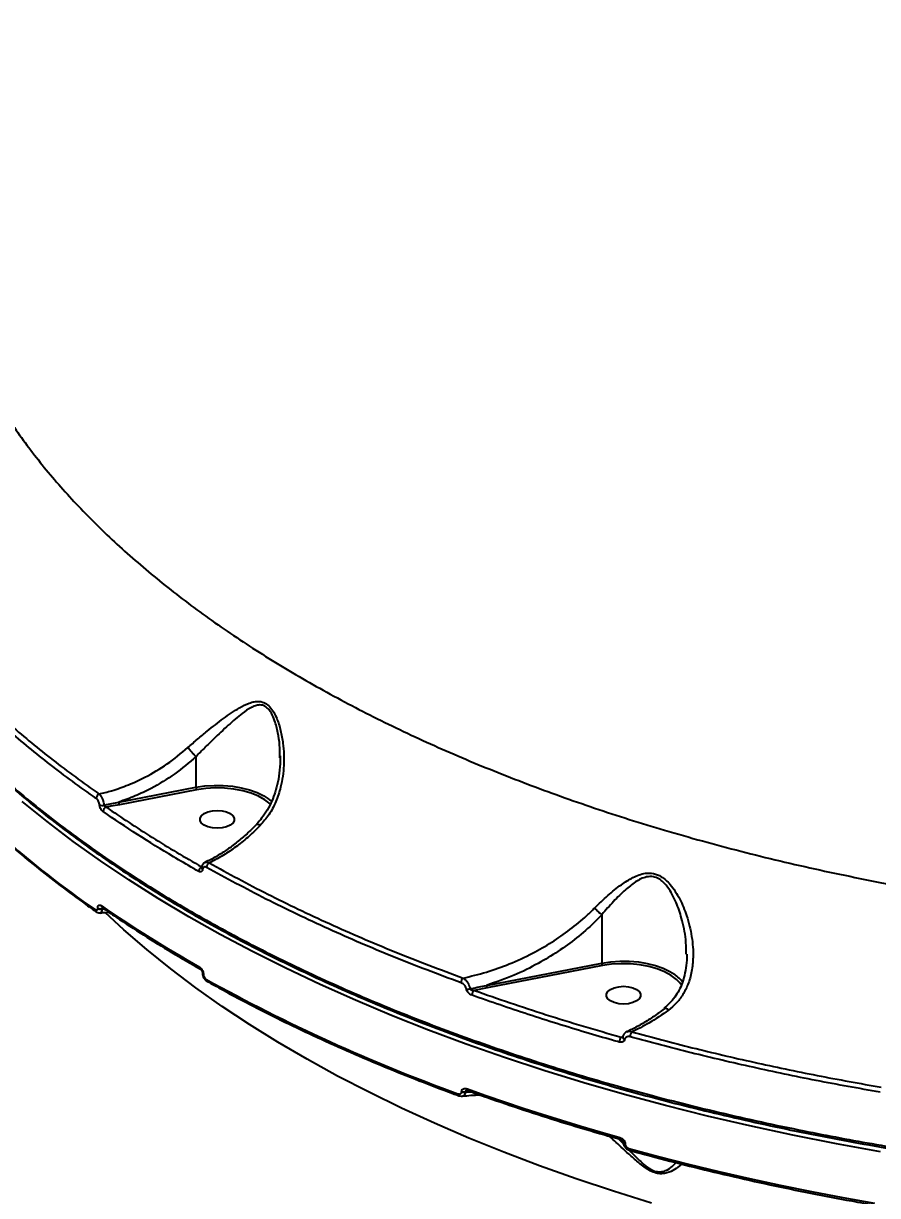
# Model space of a CAD drawing. Header units: millimetres. Extents: x -4153 to 4002, y -5023 to 3197.
# Drawn here: x -1524.8 to -1301.2, y -847.9 to -541.2 of the extents above; entities that cross this region are included whole.
import ezdxf

# ---------------------------------------------------------------- set-up
doc = ezdxf.new("R2010")
doc.units = ezdxf.units.MM
for name, color, linetype in [('DIKOM_ОБЪЕКТ', 7, 'Continuous'), ('DIKOM_РАЗМЕР_ЗОНА', 7, 'Continuous'), ('DIKOM_РАЗМЕР_ОБЪЕКТА', 7, 'Continuous')]:
    doc.layers.add(name, color=color, linetype=linetype)
doc.styles.add('style1', font='arialbd.ttf', dxfattribs={"width": 0.8})
doc.dimstyles.new('1-50', dxfattribs={"dimtxt": 300, "dimasz": 200, "dimexe": 100, "dimexo": 0, "dimgap": 100, "dimtad": 1, "dimtxsty": 'style1', "dimcen": 200, "dimclrd": 7, "dimclre": 7, "dimclrt": 7, "dimadec": 1, "dimazin": 2, "dimtfac": 1, "dimtmove": 0, "dimatfit": 2, "dimfxl": 0, "dimlwd": 25, "dimlwe": 18, "dimarcsym": 0})

# ---------------------------------------------------------------- blocks, each defined once
blk = doc.blocks.new('*D9')
at = {"layer": 'Defpoints', "color": 0, "transparency": 16777216}
for p in [(2370.19, 1747.32), (-2106.31, -2974.61), (1195.51, -2974.61)]:
    blk.add_point(p, dxfattribs=at)
at = {"layer": 'DIKOM_РАЗМЕР_ОБЪЕКТА', "color": 7, "lineweight": 18, "transparency": 16777216}
for p, q in [((2370.19, 1747.32), (-2206.31, 1747.32)), ((1195.51, -2974.61), (-2206.31, -2974.61))]:
    blk.add_line(p, q, dxfattribs=at)
at = {"layer": 'DIKOM_РАЗМЕР_ОБЪЕКТА', "color": 7, "lineweight": 25, "transparency": 16777216}
blk.add_line((-2106.31, 1547.32), (-2106.31, -2774.61), dxfattribs=at)
at = {"layer": 'DIKOM_РАЗМЕР_ОБЪЕКТА', "color": 7, "transparency": 16777216}
for points in [[(-2139.64, 1547.32), (-2072.98, 1547.32), (-2106.31, 1747.32)], [(-2139.64, -2774.61), (-2072.98, -2774.61), (-2106.31, -2974.61)]]:
    blk.add_solid(points, dxfattribs=at)
at = {"layer": 'DIKOM_РАЗМЕР_ОБЪЕКТА', "color": 7, "transparency": 16777216, "insert": (-2359.48, -612.26), "char_height": 300, "attachment_point": 5, "rotation": 90, "style": 'style1'}
blk.add_mtext('{\\fArial|b0|i0|c204|p34;4700}', dxfattribs=at)
blk = doc.blocks.new('*D11')
at = {"layer": 'Defpoints', "color": 0, "transparency": 16777216}
for p in [(2631.36, 3197.31), (-3702.81, -4429.79), (2071.05, -4429.79)]:
    blk.add_point(p, dxfattribs=at)
at = {"layer": 'DIKOM_РАЗМЕР_ЗОНА', "color": 7, "lineweight": 18, "transparency": 16777216}
for p, q in [((2631.36, 3197.31), (-3802.81, 3197.31)), ((2071.05, -4429.79), (-3802.81, -4429.79))]:
    blk.add_line(p, q, dxfattribs=at)
at = {"layer": 'DIKOM_РАЗМЕР_ЗОНА', "color": 7, "lineweight": 25, "transparency": 16777216}
blk.add_line((-3702.81, 2997.31), (-3702.81, -4229.79), dxfattribs=at)
at = {"layer": 'DIKOM_РАЗМЕР_ЗОНА', "color": 7, "transparency": 16777216}
for points in [[(-3736.14, 2997.31), (-3669.48, 2997.31), (-3702.81, 3197.31)], [(-3736.14, -4229.79), (-3669.48, -4229.79), (-3702.81, -4429.79)]]:
    blk.add_solid(points, dxfattribs=at)
at = {"layer": 'DIKOM_РАЗМЕР_ЗОНА', "color": 7, "transparency": 16777216, "insert": (-3955.98, -616.24), "char_height": 300, "attachment_point": 5, "rotation": 90, "style": 'style1'}
blk.add_mtext('{\\fArial|b0|i0|c204|p34;7600}', dxfattribs=at)
blk = doc.blocks.new('*D12')
at = {"layer": 'Defpoints', "color": 0, "transparency": 16777216}
for p in [(-1688.31, 690.56), (2486.69, 690.56), (-1688.31, -3442.2)]:
    blk.add_point(p, dxfattribs=at)
at = {"layer": 'DIKOM_РАЗМЕР_ОБЪЕКТА', "color": 7, "lineweight": 18, "transparency": 16777216}
for p, q in [((-1688.31, 690.56), (-1688.31, -3542.2)), ((2486.69, 690.56), (2486.69, -3542.2))]:
    blk.add_line(p, q, dxfattribs=at)
at = {"layer": 'DIKOM_РАЗМЕР_ОБЪЕКТА', "color": 7, "lineweight": 25, "transparency": 16777216}
blk.add_line((2286.69, -3442.2), (-1488.31, -3442.2), dxfattribs=at)
at = {"layer": 'DIKOM_РАЗМЕР_ОБЪЕКТА', "color": 7, "transparency": 16777216}
for points in [[(-1488.31, -3408.87), (-1488.31, -3475.54), (-1688.31, -3442.2)], [(2286.69, -3408.87), (2286.69, -3475.54), (2486.69, -3442.2)]]:
    blk.add_solid(points, dxfattribs=at)
at = {"layer": 'DIKOM_РАЗМЕР_ОБЪЕКТА', "color": 7, "transparency": 16777216, "insert": (399.19, -3189.03), "char_height": 300, "attachment_point": 5, "style": 'style1'}
blk.add_mtext('{\\fArial|b0|i0|c204|p34;4175}', dxfattribs=at)

msp = doc.modelspace()

# ---------------------------------------------------------------- linework, layer by layer
at = {"layer": 'DIKOM_ОБЪЕКТ', "color": 7, "linetype": 'Continuous'}
for p, q in [((-1457.707, -733.363), (-1457.712, -732.894)), ((-1479.643, -733.088), (-1479.643, -741.087)), ((-1499.844, -744.993), (-1479.643, -741.087)), ((-1479.471, -741.757), (-1499.668, -745.662)), ((-1505.377, -772.776), (-1505.377, -772.708)), ((-1503.864, -772.82), (-1504.246, -772.888)), ((-1504.246, -772.888), (-1504.246, -772.957)), ((-1504.246, -772.957), (-1503.694, -772.936)), ((-1373.383, -774.454), (-1373.383, -787.106)), ((-1403.601, -792.95), (-1373.383, -787.106)), ((-1373.21, -787.777), (-1403.425, -793.619)), ((-1477.966, -789.679), (-1477.966, -789.726)), ((-1477.704, -790.027), (-1477.704, -790.074)), ((-1403.425, -793.619), (-1406.785, -794.258)), ((-1368.349, -806.488), (-1367.871, -806.283)), ((-1410.082, -820.834), (-1410.082, -820.746)), ((-1408.076, -820.619), (-1409.182, -820.813)), ((-1409.182, -820.901), (-1407.617, -820.782)), ((-1409.182, -820.813), (-1409.182, -820.901)), ((-1369.018, -833.098), (-1367.726, -834.438)), ((-1367.805, -833.968), (-1367.805, -833.996)), ((-1367.28, -834.421), (-1367.28, -834.449))]:
    msp.add_line(p, q, dxfattribs=at)
at = {"layer": 'DIKOM_ОБЪЕКТ', "color": 7, "linetype": 'Continuous', "flags": 128}
for points in [[(-1479.643, -741.087), (-1477.309, -740.754), (-1474.906, -740.602), (-1472.486, -740.632), (-1470.1, -740.844), (-1467.8, -741.234), (-1465.635, -741.793), (-1463.653, -742.509), (-1461.895, -743.367), (-1460.806, -744.051)], [(-1460.087, -745.535), (-1460.196, -745.434), (-1461.587, -744.378), (-1463.278, -743.445), (-1465.228, -742.658), (-1467.39, -742.035), (-1469.714, -741.592), (-1472.142, -741.339), (-1474.618, -741.282), (-1477.08, -741.422), (-1479.471, -741.757)], [(-1300.445, -836.461), (-1311.951, -834.39), (-1323.337, -832.148), (-1334.591, -829.737), (-1345.704, -827.159), (-1356.668, -824.416), (-1367.473, -821.51), (-1378.109, -818.444), (-1388.568, -815.22), (-1398.841, -811.841), (-1408.919, -808.31), (-1418.794, -804.63), (-1428.458, -800.804), (-1437.902, -796.835), (-1447.118, -792.726), (-1456.099, -788.482), (-1464.837, -784.105), (-1473.325, -779.599), (-1481.555, -774.969), (-1489.521, -770.217), (-1497.216, -765.348), (-1504.633, -760.366), (-1511.767, -755.276), (-1518.61, -750.081), (-1525.159, -744.786)], [(-1460.806, -744.051), (-1460.401, -744.347), (-1459.778, -744.864)], [(-1474.093, -751.836), (-1475.361, -751.742), (-1476.526, -751.468), (-1477.494, -751.036), (-1478.186, -750.481), (-1478.547, -749.848), (-1478.547, -749.188), (-1478.186, -748.555), (-1477.494, -748), (-1476.526, -747.568), (-1475.361, -747.294), (-1474.093, -747.2), (-1472.825, -747.294), (-1471.66, -747.568), (-1470.692, -748), (-1469.999, -748.555), (-1469.639, -749.188), (-1469.639, -749.848), (-1469.999, -750.481), (-1470.692, -751.036), (-1471.66, -751.468), (-1472.825, -751.742), (-1474.093, -751.836)], [(-1360.344, -849.94), (-1370.315, -846.834), (-1380.096, -843.574), (-1389.68, -840.161), (-1399.058, -836.599), (-1408.22, -832.892), (-1417.159, -829.043), (-1425.865, -825.055), (-1434.331, -820.932), (-1442.549, -816.677), (-1450.511, -812.296), (-1458.211, -807.792), (-1465.64, -803.169), (-1472.791, -798.432), (-1479.659, -793.584), (-1486.237, -788.631), (-1492.518, -783.576), (-1498.497, -778.425), (-1503.447, -773.872)], [(-1373.383, -787.106), (-1371.047, -786.761), (-1368.638, -786.596), (-1366.208, -786.615), (-1363.81, -786.818), (-1361.496, -787.2), (-1359.316, -787.753), (-1357.317, -788.465), (-1355.543, -789.32), (-1354.395, -790.036)], [(-1353.065, -792.149), (-1353.819, -791.387), (-1355.227, -790.331), (-1356.935, -789.401), (-1358.902, -788.617), (-1361.082, -788), (-1363.42, -787.565), (-1365.862, -787.321), (-1368.347, -787.275), (-1370.816, -787.428), (-1373.21, -787.777)], [(-1367.675, -797.826), (-1368.943, -797.732), (-1370.108, -797.458), (-1371.076, -797.026), (-1371.768, -796.471), (-1372.129, -795.838), (-1372.129, -795.179), (-1371.768, -794.546), (-1371.076, -793.991), (-1370.108, -793.559), (-1368.943, -793.285), (-1367.675, -793.191), (-1366.407, -793.285), (-1365.242, -793.559), (-1364.274, -793.991), (-1363.582, -794.546), (-1363.221, -795.179), (-1363.221, -795.838), (-1363.582, -796.471), (-1364.274, -797.026), (-1365.242, -797.458), (-1366.407, -797.732), (-1367.675, -797.826)], [(-1352.524, -792.86), (-1352.747, -792.543), (-1353.065, -792.149)], [(-1408.56, -820.011), (-1403.732, -821.726), (-1398.857, -823.407), (-1393.938, -825.052), (-1388.974, -826.662), (-1383.967, -828.236), (-1378.918, -829.773), (-1373.827, -831.275), (-1368.697, -832.739)], [(-1366.308, -835.599), (-1358.535, -837.694), (-1350.679, -839.705), (-1342.743, -841.632), (-1334.73, -843.472), (-1326.645, -845.226), (-1318.49, -846.893), (-1310.27, -848.471), (-1301.987, -849.96)], [(-1366.101, -836.109), (-1366.116, -836.104), (-1366.182, -836.061), (-1366.235, -835.986), (-1366.275, -835.881), (-1366.3, -835.751), (-1366.308, -835.599)]]:
    msp.add_lwpolyline(points, dxfattribs=at)
at = {"layer": 'DIKOM_ОБЪЕКТ', "color": 7, "linetype": 'Continuous'}
for centre, radius, start, end in [((-1367.226, -570.952), 245.265, 220.98433, 235.54518), ((-1504.45, -744.08), 1.33, 115.12661, 177.1337), ((-1498.533, -745.006), 1.311, 179.39023, 210.01755), ((-1504.217, -743.914), 1.939, 249.91632, 284.25756), ((-1502.638, -747.543), 1.328, 113.33634, 177.36784), ((-1477.509, -763.183), 1.414, 118.37181, 178.03135), ((-1477.635, -762.155), 0.53, 177.45853, 238.45623), ((-1475.461, -762.127), 1.434, 120.74097, 177.84271), ((-1504.574, -771.309), 1.613, 240.13395, 281.71048), ((-1504.574, -771.378), 1.613, 240.13395, 281.71048), ((-1503.834, -772.112), 0.603, 176.45357, 232.28629), ((-1309.543, -489.205), 343.509, 235.43361, 240.49587), ((-1505.386, -773.229), 0.602, 176.36217, 232.19277), ((-1478.149, -788.221), 0.57, 174.71001, 235.77014), ((-1372.052, -787.121), 1.331, 179.38435, 209.53528), ((-1477.542, -789.633), 0.425, 185.71645, 247.70517), ((-1477.541, -789.679), 0.427, 186.30664, 247.64029), ((-1476.455, -791.368), 0.572, 174.88012, 235.66525), ((-1256.502, -393.665), 454.706, 240.98889, 250.13039), ((-1408.504, -792.31), 1.743, 133.15708, 179.1744), ((-1359.559, -797.634), 9.186, 36.12344, 55.79691), ((-1408.487, -791.771), 2.137, 260.79064, 285.56075), ((-1405.624, -795.543), 1.732, 132.09321, 179.53982), ((-1402.29, -792.964), 1.311, 179.392, 210.01078), ((-1366.829, -807.786), 1.999, 139.4933, 180.05016), ((-1367.224, -806.43), 0.691, 182.14412, 254.41128), ((-1363.898, -806.397), 2.062, 141.38157, 179.77972), ((-1410.526, -821.378), 0.528, 171.7008, 237.1435), ((-1409.502, -819.031), 1.81, 251.31394, 280.16741), ((-1409.502, -819.121), 1.809, 251.30121, 280.18013), ((-1408.047, -820.092), 0.52, 171.10924, 237.47868), ((-1368.195, -832.832), 0.511, 169.52796, 234.87525), ((-1367.227, -833.83), 0.594, 193.12566, 264.85358), ((-1367.226, -833.854), 0.597, 193.92581, 264.72385)]:
    msp.add_arc(centre, radius, start, end, dxfattribs=at)
for points, knots in [([(-1549.577, -579.476), (-1549.565, -582), (-1549.536, -588.277), (-1548.162, -598.29), (-1545.543, -609.479), (-1541.686, -620.583), (-1536.657, -631.554), (-1530.464, -642.338), (-1523.129, -652.89), (-1514.642, -663.188), (-1505.044, -673.222), (-1494.368, -682.974), (-1482.662, -692.4), (-1469.981, -701.455), (-1456.366, -710.1), (-1441.823, -718.316), (-1426.397, -726.097), (-1410.133, -733.429), (-1393.108, -740.281), (-1375.399, -746.619), (-1356.713, -752.526), (-1337.048, -757.947), (-1316.435, -762.843), (-1295.276, -767.107), (-1273.635, -770.697), (-1251.61, -773.668), (-1236.688, -775.069), (-1229.23, -775.77)], [0, 0, 0, 0, 0.026938, 0.0669716, 0.1071323, 0.1473574, 0.1875822, 0.2277421, 0.2677751, 0.3076759, 0.347703, 0.3877941, 0.4278855, 0.4679118, 0.5078123, 0.5476178, 0.5875488, 0.6275441, 0.6675392, 0.7074702, 0.7472753, 0.789314, 0.8313903, 0.8734287, 0.9156067, 0.9578224, 1, 1, 1, 1]), ([(-1577.184, -677.668), (-1576.984, -678.145), (-1575.967, -680.568), (-1573.831, -684.89), (-1570.77, -690.624), (-1567.39, -696.292), (-1563.722, -701.9), (-1559.756, -707.448), (-1555.494, -712.938), (-1550.934, -718.371), (-1546.075, -723.75), (-1540.916, -729.074), (-1535.453, -734.347), (-1529.696, -739.558), (-1523.67, -744.687), (-1517.395, -749.712), (-1510.884, -754.623), (-1504.138, -759.424), (-1497.153, -764.115), (-1489.929, -768.699), (-1482.463, -773.178), (-1474.753, -777.552), (-1466.798, -781.823), (-1458.594, -785.991), (-1450.138, -790.059), (-1441.439, -794.021), (-1432.527, -797.865), (-1423.437, -801.574), (-1414.193, -805.137), (-1404.799, -808.555), (-1395.251, -811.829), (-1385.546, -814.961), (-1375.682, -817.952), (-1365.655, -820.803), (-1355.464, -823.515), (-1345.104, -826.088), (-1334.573, -828.523), (-1323.872, -830.819), (-1313.032, -832.97), (-1302.096, -834.966), (-1291.103, -836.8), (-1280.063, -838.47), (-1268.971, -839.979), (-1257.823, -841.326), (-1246.616, -842.514), (-1235.346, -843.541), (-1224.011, -844.409), (-1212.608, -845.118), (-1201.131, -845.668), (-1189.58, -846.054), (-1178.753, -846.281), (-1171.776, -846.303), (-1168.676, -846.313)], [0, 0, 0, 0, 0.0050089, 0.0254361, 0.045783, 0.0660727, 0.0863284, 0.1065727, 0.1268271, 0.1471078, 0.1674373, 0.1878384, 0.2083332, 0.2289378, 0.2495476, 0.2700462, 0.2904527, 0.3107901, 0.3310812, 0.3513489, 0.3716164, 0.3919015, 0.4122246, 0.4326089, 0.4530771, 0.473652, 0.4942678, 0.5147984, 0.5352285, 0.5555809, 0.5758794, 0.5961468, 0.6164061, 0.6366783, 0.6569812, 0.6773377, 0.6977713, 0.7183047, 0.7389178, 0.7594862, 0.7799395, 0.8003083, 0.8206163, 0.8408862, 0.8611415, 0.8814047, 0.901692, 0.9220266, 0.9424306, 0.9629283, 0.9835286, 1, 1, 1, 1]), ([(-1577.125, -677.366), (-1576.589, -678.674), (-1574.45, -683.895), (-1569.426, -692.869), (-1561.997, -704.354), (-1553.146, -715.701), (-1542.987, -726.878), (-1531.71, -737.637), (-1519.392, -747.952), (-1506.114, -757.804), (-1491.662, -767.356), (-1476.035, -776.559), (-1459.26, -785.373), (-1441.706, -793.604), (-1423.453, -801.236), (-1404.592, -808.27), (-1384.815, -814.819), (-1364.154, -820.84), (-1342.661, -826.297), (-1321.732, -830.868), (-1301.525, -834.648), (-1282.155, -837.734), (-1262.45, -840.346), (-1242.458, -842.468), (-1222.398, -844.08), (-1202.367, -845.176), (-1184.499, -845.739), (-1173.256, -845.809), (-1168.678, -845.837)], [0, 0, 0, 0, 0.0137841, 0.0550017, 0.0961877, 0.1385698, 0.1809865, 0.2233689, 0.2645547, 0.3057723, 0.3469582, 0.3893404, 0.431757, 0.4741392, 0.5153252, 0.5565428, 0.5977286, 0.640111, 0.6825276, 0.7249095, 0.760756, 0.7966441, 0.8325322, 0.8687603, 0.9049887, 0.9402992, 0.9756893, 1, 1, 1, 1]), ([(-1551.548, -701.383), (-1548.714, -704.593), (-1543.045, -711.014), (-1533.366, -720.39), (-1522.821, -729.55), (-1513.247, -737.028), (-1507.102, -741.393), (-1505.014, -742.876)], [0, 0, 0, 0, 0.22031123, 0.44062187, 0.6630837, 0.88554616, 1, 1, 1, 1]), ([(-1505.778, -744.014), (-1507.87, -742.527), (-1513.989, -738.18), (-1523.514, -730.745), (-1534.059, -721.597), (-1543.804, -712.174), (-1549.543, -705.676), (-1552.412, -702.427)], [0, 0, 0, 0, 0.1144553, 0.3347669, 0.555076, 0.7775381, 1, 1, 1, 1]), ([(-1481.773, -730.721), (-1480.927, -729.983), (-1479.235, -728.505), (-1476.075, -725.909), (-1472.396, -723.012), (-1468.768, -720.546), (-1466.122, -719.184), (-1464.377, -718.666), (-1462.964, -718.562), (-1461.542, -718.967), (-1460.264, -720.016), (-1459.268, -721.426), (-1458.273, -723.479), (-1457.415, -726.215), (-1456.69, -730.351), (-1456.494, -735.368), (-1457.215, -740.534), (-1458.646, -744.873), (-1460.398, -748.302), (-1462.048, -750.211), (-1462.826, -751.112)], [0, 0, 0, 0, 0.0519291, 0.1038893, 0.1951562, 0.2864049, 0.3437035, 0.3731358, 0.4024717, 0.436683, 0.4671119, 0.4969764, 0.5269689, 0.5808913, 0.6349538, 0.726588, 0.8181322, 0.8810552, 0.943891, 1, 1, 1, 1]), ([(-1457.712, -732.894), (-1457.696, -731.953), (-1457.662, -729.912), (-1458.153, -726.793), (-1458.856, -723.96), (-1459.73, -721.943), (-1460.603, -720.644), (-1461.633, -719.751), (-1462.885, -719.479), (-1464.113, -719.727), (-1465.652, -720.42), (-1467.988, -722.042), (-1471.191, -724.838), (-1474.486, -727.951), (-1477.331, -730.742), (-1478.881, -732.272), (-1479.648, -733.065), (-1479.65, -733.067)], [0, 0, 0, 0, 0.06789197, 0.14723947, 0.22778218, 0.28061954, 0.31174714, 0.35263559, 0.39888106, 0.43980198, 0.48214966, 0.56660539, 0.70285129, 0.84257296, 0.92071997, 0.99976164, 1, 1, 1, 1]), ([(-1552.22, -732.251), (-1551.398, -733.206), (-1549.015, -735.974), (-1544.851, -740.504), (-1539.638, -745.812), (-1534.141, -751.044), (-1528.369, -756.196), (-1522.325, -761.263), (-1516.012, -766.241), (-1510.459, -770.38), (-1506.974, -772.843), (-1505.755, -773.704)], [0, 0, 0, 0, 0.06529016, 0.1892531, 0.31322888, 0.43721641, 0.56121594, 0.68522351, 0.80923552, 0.93325236, 1, 1, 1, 1]), ([(-1505.014, -742.876), (-1503.924, -742.603), (-1501.343, -741.957), (-1497.304, -740.515), (-1492.392, -738.262), (-1487.046, -735.124), (-1483.545, -732.201), (-1481.773, -730.721)], [0, 0, 0, 0, 0.1301691, 0.3081406, 0.488273, 0.7408541, 1, 1, 1, 1]), ([(-1481.773, -730.721), (-1481.759, -730.739), (-1481.622, -730.915), (-1481.301, -731.307), (-1480.758, -731.924), (-1480.173, -732.553), (-1479.824, -732.896), (-1479.65, -733.067)], [0, 0, 0, 0, 0.0262397, 0.26309272, 0.50870588, 0.75434087, 1, 1, 1, 1]), ([(-1479.65, -733.067), (-1479.648, -733.07), (-1479.644, -733.076), (-1479.644, -733.083), (-1479.643, -733.088)], [0, 0, 0, 0, 0.412507, 1, 1, 1, 1]), ([(-1457.61, -732.9), (-1457.604, -733.038), (-1457.546, -734.274), (-1457.705, -736.567), (-1458.143, -739.591), (-1458.838, -742.306), (-1459.749, -744.765), (-1460.937, -747.064), (-1462.284, -749.103), (-1463.348, -750.251), (-1463.817, -750.757)], [0, 0, 0, 0, 0.021197, 0.1899443, 0.3524883, 0.4918705, 0.6219617, 0.7592087, 0.8938389, 1, 1, 1, 1]), ([(-1479.643, -733.088), (-1481.451, -734.634), (-1485.114, -737.766), (-1490.587, -741.061), (-1495.542, -743.457), (-1498.405, -744.479), (-1499.844, -744.993)], [0, 0, 0, 0, 0.3001458, 0.608221, 0.8030957, 1, 1, 1, 1]), ([(-1479.643, -741.087), (-1479.641, -741.137), (-1479.637, -741.239), (-1479.608, -741.409), (-1479.564, -741.568), (-1479.52, -741.676), (-1479.488, -741.733), (-1479.475, -741.751), (-1479.471, -741.757)], [0, 0, 0, 0, 0.2146071, 0.4292256, 0.6438054, 0.8584876, 0.955143, 1, 1, 1, 1]), ([(-1504.882, -745.734), (-1504.905, -745.581), (-1504.95, -745.275), (-1505.133, -744.806), (-1505.38, -744.392), (-1505.609, -744.139), (-1505.744, -744.039), (-1505.778, -744.014)], [0, 0, 0, 0, 0.2263912, 0.4527672, 0.6824453, 0.9208146, 1, 1, 1, 1]), ([(-1505.014, -742.876), (-1504.968, -742.92), (-1504.783, -743.098), (-1504.465, -743.536), (-1504.116, -744.241), (-1503.85, -745.029), (-1503.776, -745.538), (-1503.739, -745.793)], [0, 0, 0, 0, 0.0780779, 0.3139739, 0.5432015, 0.7710762, 1, 1, 1, 1]), ([(-1503.739, -745.793), (-1503.66, -745.777), (-1502.361, -745.519), (-1501.063, -745.247), (-1499.844, -744.993)], [0, 0, 0, 0, 0.0607568, 1, 1, 1, 1]), ([(-1503.965, -747.482), (-1504, -747.457), (-1504.139, -747.354), (-1504.375, -747.095), (-1504.627, -746.674), (-1504.814, -746.199), (-1504.859, -745.889), (-1504.882, -745.734)], [0, 0, 0, 0, 0.0796271, 0.3194721, 0.5498033, 0.7748759, 1, 1, 1, 1]), ([(-1478.922, -763.135), (-1479.369, -762.88), (-1481.603, -761.606), (-1487.036, -758.422), (-1495.041, -753.499), (-1500.989, -749.489), (-1503.965, -747.482)], [0, 0, 0, 0, 0.0507663, 0.253854, 0.626699, 1, 1, 1, 1]), ([(-1503.739, -745.793), (-1503.728, -745.837), (-1503.715, -745.888), (-1503.661, -745.989), (-1503.577, -746.097), (-1503.418, -746.221), (-1503.273, -746.291), (-1503.186, -746.317), (-1503.164, -746.324)], [0, 0, 0, 0, 0.17254734, 0.1993621, 0.41334789, 0.6505422, 0.91179446, 1, 1, 1, 1]), ([(-1499.668, -745.662), (-1500.412, -745.804), (-1501.576, -746.026), (-1502.743, -746.245), (-1503.164, -746.324)], [0, 0, 0, 0, 0.6389216, 1, 1, 1, 1]), ([(-1503.164, -746.324), (-1499.183, -748.999), (-1491.21, -754.355), (-1482.527, -759.41), (-1478.181, -761.94)], [0, 0, 0, 0, 0.4994523, 1, 1, 1, 1]), ([(-1463.757, -750.807), (-1464.483, -751.535), (-1466.024, -753.079), (-1468.498, -755.195), (-1471.125, -757.192), (-1473.8, -758.926), (-1475.846, -760.108), (-1476.99, -760.62), (-1477.236, -760.73)], [0, 0, 0, 0, 0.1729404, 0.366667, 0.5606555, 0.7542907, 0.9471592, 1, 1, 1, 1]), ([(-1462.826, -751.112), (-1463.058, -751.347), (-1464.244, -752.548), (-1466.477, -754.589), (-1469.602, -757.033), (-1472.855, -759.193), (-1475.077, -760.325), (-1476.194, -760.895)], [0, 0, 0, 0, 0.0563838, 0.2882896, 0.5227685, 0.7600041, 1, 1, 1, 1]), ([(-1462.826, -751.112), (-1462.856, -751.093), (-1462.988, -751.01), (-1463.271, -750.857), (-1463.588, -750.746), (-1463.681, -750.817), (-1463.721, -750.847)], [0, 0, 0, 0, 0.0663702, 0.2940482, 0.694107, 1, 1, 1, 1]), ([(-1477.221, -760.756), (-1477.221, -760.756), (-1477.096, -760.651), (-1476.743, -760.654), (-1476.377, -760.814), (-1476.194, -760.895)], [0, 0, 0, 0, 0.000955, 0.5002976, 1, 1, 1, 1]), ([(-1477.912, -762.606), (-1477.916, -762.633), (-1477.941, -762.791), (-1478.042, -763.037), (-1478.275, -763.235), (-1478.58, -763.286), (-1478.808, -763.185), (-1478.922, -763.135)], [0, 0, 0, 0, 0.0479193, 0.2856297, 0.5236666, 0.7617963, 1, 1, 1, 1]), ([(-1478.164, -762.124), (-1478.165, -762.135), (-1478.168, -762.156), (-1478.167, -762.151), (-1478.166, -762.147)], [0, 0, 0, 0, 0.4647632, 1, 1, 1, 1]), ([(-1477.229, -760.789), (-1477.355, -760.85), (-1477.662, -760.999), (-1477.975, -761.464), (-1478.154, -761.865), (-1478.153, -762.108), (-1478.153, -762.133)], [0, 0, 0, 0, 0.2414443, 0.5921118, 0.9576967, 1, 1, 1, 1]), ([(-1476.894, -762.073), (-1477.009, -762.023), (-1477.238, -761.923), (-1477.546, -761.975), (-1477.78, -762.173), (-1477.882, -762.42), (-1477.908, -762.58), (-1477.912, -762.606)], [0, 0, 0, 0, 0.2378115, 0.4755329, 0.7135156, 0.9515566, 1, 1, 1, 1]), ([(-1410.247, -792.284), (-1416.2, -790.045), (-1428.105, -785.566), (-1445.111, -778.21), (-1461.511, -770.435), (-1471.766, -764.86), (-1476.894, -762.073)], [0, 0, 0, 0, 0.24859581, 0.49719057, 0.74859596, 1, 1, 1, 1]), ([(-1476.194, -760.895), (-1471.136, -763.645), (-1461.019, -769.146), (-1444.732, -776.883), (-1427.713, -784.257), (-1415.702, -788.777), (-1409.696, -791.038)], [0, 0, 0, 0, 0.2485957, 0.4971915, 0.7485958, 1, 1, 1, 1]), ([(-1375.274, -772.705), (-1374.139, -771.598), (-1371.87, -769.383), (-1368.533, -766.703), (-1365.783, -764.937), (-1363.649, -763.993), (-1361.843, -763.523), (-1359.829, -763.541), (-1357.53, -764.49), (-1355.08, -766.796), (-1352.854, -770.334), (-1350.987, -774.986), (-1349.702, -780.136), (-1349.346, -785.082), (-1349.779, -789.306), (-1350.689, -792.584), (-1352.106, -795.4), (-1353.8, -797.671), (-1355.234, -798.863), (-1355.901, -799.417)], [0, 0, 0, 0, 0.0760745, 0.152136, 0.2132056, 0.2445041, 0.275717, 0.313016, 0.3506348, 0.4012609, 0.4758021, 0.550765, 0.641766, 0.7326382, 0.79383, 0.854937, 0.9055401, 0.9561014, 1, 1, 1, 1]), ([(-1351.268, -784.818), (-1351.283, -783.53), (-1351.321, -780.382), (-1352.307, -775.783), (-1353.618, -771.86), (-1354.898, -769.147), (-1355.945, -767.456), (-1357.027, -766.15), (-1358.151, -765.167), (-1359.158, -764.685), (-1360.368, -764.413), (-1361.62, -764.477), (-1363.177, -765.056), (-1365.045, -766.136), (-1367.45, -768.076), (-1370.359, -770.969), (-1372.388, -773.256), (-1373.385, -774.444), (-1373.386, -774.445)], [0, 0, 0, 0, 0.0932593, 0.2278947, 0.3329808, 0.3870384, 0.440986, 0.4745938, 0.5091258, 0.54994, 0.5578947, 0.6066384, 0.6488172, 0.6922488, 0.7790413, 0.8885271, 0.9998844, 1, 1, 1, 1]), ([(-1505.987, -773.19), (-1505.915, -773.231), (-1505.772, -773.311), (-1505.584, -773.287), (-1505.447, -773.155), (-1505.384, -772.966), (-1505.379, -772.825), (-1505.377, -772.776)], [0, 0, 0, 0, 0.2288013, 0.457833, 0.6785176, 0.8883621, 1, 1, 1, 1]), ([(-1505.377, -772.708), (-1505.374, -772.635), (-1505.366, -772.421), (-1505.268, -772.131), (-1505.057, -771.929), (-1504.767, -771.892), (-1504.547, -772.013), (-1504.437, -772.074)], [0, 0, 0, 0, 0.1083431, 0.3204392, 0.5430889, 0.771547, 1, 1, 1, 1]), ([(-1504.168, -772.699), (-1504.168, -772.699), (-1504.205, -772.717), (-1504.217, -772.762), (-1504.243, -772.827), (-1504.245, -772.864), (-1504.246, -772.888)], [0, 0, 0, 0, 0.0010994, 0.5120076, 0.6721924, 1, 1, 1, 1]), ([(-1504.202, -772.589), (-1504.209, -772.584), (-1504.217, -772.579), (-1504.203, -772.589), (-1504.203, -772.589)], [0, 0, 0, 0, 0.975771, 1, 1, 1, 1]), ([(-1504.204, -772.589), (-1502.987, -773.423), (-1499.458, -775.839), (-1493.422, -779.762), (-1486.077, -784.306), (-1480.992, -787.237), (-1478.47, -788.692)], [0, 0, 0, 0, 0.1499034, 0.4347234, 0.7195442, 1, 1, 1, 1]), ([(-1409.696, -791.038), (-1407.663, -790.553), (-1403.596, -789.583), (-1397.495, -787.38), (-1391.761, -784.747), (-1386.447, -781.708), (-1381.679, -778.417), (-1377.971, -775.361), (-1375.943, -773.364), (-1375.274, -772.705)], [0, 0, 0, 0, 0.1619227, 0.3238396, 0.493636, 0.6385923, 0.7839147, 0.9287418, 1, 1, 1, 1]), ([(-1375.274, -772.705), (-1375.244, -772.738), (-1375.035, -772.962), (-1374.6, -773.398), (-1373.96, -773.985), (-1373.577, -774.292), (-1373.386, -774.445)], [0, 0, 0, 0, 0.0544829, 0.3766863, 0.6883344, 1, 1, 1, 1]), ([(-1505.747, -773.692), (-1505.7, -773.729), (-1505.516, -773.875), (-1505.174, -773.997), (-1504.883, -773.971), (-1504.77, -773.961)], [0, 0, 0, 0, 0.1751197, 0.678676, 1, 1, 1, 1]), ([(-1504.246, -772.957), (-1504.253, -773.055), (-1504.274, -773.338), (-1504.39, -773.706), (-1504.571, -773.954), (-1504.723, -773.951), (-1504.775, -773.951)], [0, 0, 0, 0, 0.1700676, 0.489671, 0.8232973, 1, 1, 1, 1]), ([(-1504.769, -774.01), (-1504.133, -773.921), (-1503.35, -773.813), (-1502.581, -773.795), (-1502.437, -773.792)], [0, 0, 0, 0, 0.8128699, 1, 1, 1, 1]), ([(-1373.383, -774.454), (-1374.065, -775.159), (-1376.136, -777.297), (-1379.932, -780.585), (-1384.824, -784.144), (-1390.287, -787.429), (-1396.538, -790.521), (-1401.157, -792.109), (-1403.601, -792.95)], [0, 0, 0, 0, 0.0822934, 0.2495025, 0.4173013, 0.5846554, 0.7802055, 1, 1, 1, 1]), ([(-1373.386, -774.445), (-1373.385, -774.446), (-1373.383, -774.448), (-1373.383, -774.451), (-1373.383, -774.453), (-1373.383, -774.454)], [0, 0, 0, 0, 0.3347822, 0.7879953, 1, 1, 1, 1]), ([(-1351.138, -784.816), (-1351.136, -784.856), (-1351.084, -785.843), (-1351.258, -787.708), (-1351.662, -790.185), (-1352.29, -792.377), (-1353.135, -794.285), (-1354.272, -796.075), (-1355.601, -797.668), (-1356.669, -798.558), (-1357.171, -798.977)], [0, 0, 0, 0, 0.0072117, 0.1766751, 0.339109, 0.4692137, 0.6035642, 0.7390018, 0.8771362, 1, 1, 1, 1]), ([(-1478.717, -788.168), (-1478.603, -788.247), (-1478.375, -788.404), (-1478.072, -788.797), (-1477.843, -789.253), (-1477.721, -789.683), (-1477.709, -789.929), (-1477.704, -790.027)], [0, 0, 0, 0, 0.215081, 0.4300095, 0.6446982, 0.8592317, 1, 1, 1, 1]), ([(-1478.466, -788.693), (-1478.466, -788.694), (-1478.464, -788.695), (-1478.405, -788.734), (-1478.316, -788.822), (-1478.201, -788.97), (-1478.091, -789.167), (-1478.011, -789.376), (-1477.97, -789.563), (-1477.968, -789.64), (-1477.967, -789.677)], [0, 0, 0, 0, 0.01869402, 0.14199486, 0.26544544, 0.41004872, 0.56798976, 0.7306605, 0.87412989, 1, 1, 1, 1]), ([(-1477.965, -789.725), (-1477.965, -789.726), (-1477.998, -789.94), (-1477.875, -790.431), (-1477.57, -791.12), (-1477.166, -791.619), (-1476.854, -791.775), (-1476.767, -791.818)], [0, 0, 0, 0, 0.000651, 0.2706373, 0.5683372, 0.8808434, 1, 1, 1, 1]), ([(-1477.704, -790.074), (-1477.7, -790.14), (-1477.692, -790.305), (-1477.61, -790.593), (-1477.457, -790.898), (-1477.253, -791.16), (-1477.101, -791.265), (-1477.025, -791.317)], [0, 0, 0, 0, 0.14226759, 0.35709066, 0.5715553, 0.7857273, 1, 1, 1, 1]), ([(-1409.696, -791.038), (-1409.567, -791.122), (-1409.245, -791.331), (-1408.776, -791.823), (-1408.353, -792.465), (-1408.044, -793.151), (-1407.958, -793.601), (-1407.914, -793.83)], [0, 0, 0, 0, 0.1576828, 0.3931711, 0.5991562, 0.7967283, 1, 1, 1, 1]), ([(-1476.777, -791.841), (-1475.402, -792.605), (-1471.414, -794.822), (-1464.638, -798.407), (-1456.379, -802.553), (-1447.9, -806.579), (-1439.211, -810.483), (-1430.319, -814.263), (-1421.387, -817.85), (-1414.842, -820.341), (-1411.345, -821.625), (-1410.812, -821.821)], [0, 0, 0, 0, 0.0688499, 0.1996783, 0.3305048, 0.4613286, 0.5921498, 0.7229666, 0.8537812, 0.9777056, 1, 1, 1, 1]), ([(-1408.829, -793.88), (-1408.861, -793.744), (-1408.924, -793.471), (-1409.168, -793.071), (-1409.506, -792.706), (-1409.883, -792.437), (-1410.142, -792.328), (-1410.247, -792.284)], [0, 0, 0, 0, 0.1920652, 0.3836043, 0.5901908, 0.8341227, 1, 1, 1, 1]), ([(-1407.356, -795.529), (-1407.465, -795.484), (-1407.736, -795.372), (-1408.129, -795.091), (-1408.479, -794.712), (-1408.732, -794.3), (-1408.797, -794.021), (-1408.829, -793.88)], [0, 0, 0, 0, 0.1654966, 0.4120009, 0.6200504, 0.8097424, 1, 1, 1, 1]), ([(-1407.914, -793.83), (-1407.766, -793.8), (-1406.328, -793.515), (-1404.89, -793.217), (-1403.601, -792.95)], [0, 0, 0, 0, 0.1029303, 1, 1, 1, 1]), ([(-1407.914, -793.83), (-1407.901, -793.857), (-1407.879, -793.905), (-1407.79, -793.991), (-1407.631, -794.086), (-1407.364, -794.179), (-1407.072, -794.237), (-1406.869, -794.252), (-1406.785, -794.258)], [0, 0, 0, 0, 0.078999, 0.1355799, 0.3029514, 0.5191068, 0.8022386, 1, 1, 1, 1]), ([(-1406.785, -794.258), (-1400.548, -796.427), (-1388.057, -800.771), (-1374.924, -804.581), (-1368.349, -806.488)], [0, 0, 0, 0, 0.49926902, 1, 1, 1, 1]), ([(-1368.828, -807.788), (-1369.412, -807.623), (-1372.336, -806.799), (-1380.356, -804.463), (-1392.733, -800.63), (-1402.479, -797.23), (-1407.356, -795.529)], [0, 0, 0, 0, 0.0441417, 0.2207204, 0.6100135, 1, 1, 1, 1]), ([(-1357.061, -799.094), (-1357.956, -799.765), (-1359.792, -801.142), (-1362.631, -802.918), (-1364.997, -804.245), (-1366.395, -804.863), (-1366.824, -805.052)], [0, 0, 0, 0, 0.280496, 0.5750879, 0.8696774, 1, 1, 1, 1]), ([(-1355.901, -799.417), (-1357.611, -800.615), (-1360.764, -802.823), (-1364.02, -804.392), (-1365.509, -805.11)], [0, 0, 0, 0, 0.5425428, 1, 1, 1, 1]), ([(-1355.901, -799.417), (-1355.931, -799.395), (-1356.12, -799.259), (-1356.473, -799.068), (-1356.856, -798.976), (-1356.992, -799.084), (-1357.047, -799.128)], [0, 0, 0, 0, 0.05918591, 0.3798481, 0.74846894, 1, 1, 1, 1]), ([(-1368.349, -806.488), (-1368.255, -806.485), (-1368.093, -806.479), (-1367.946, -806.422), (-1367.883, -806.398)], [0, 0, 0, 0, 0.5781641, 1, 1, 1, 1]), ([(-1366.818, -805.093), (-1366.85, -805.102), (-1367.118, -805.177), (-1367.518, -805.574), (-1367.861, -806.064), (-1367.885, -806.398), (-1367.889, -806.461)], [0, 0, 0, 0, 0.0538053, 0.459418, 0.8986394, 1, 1, 1, 1]), ([(-1365.96, -806.389), (-1366.135, -806.357), (-1366.484, -806.294), (-1366.943, -806.426), (-1367.279, -806.698), (-1367.369, -806.97), (-1367.41, -807.096)], [0, 0, 0, 0, 0.263318, 0.526697, 0.7813504, 1, 1, 1, 1]), ([(-1366.809, -805.093), (-1366.627, -805.028), (-1366.238, -804.889), (-1365.762, -805.033), (-1365.509, -805.11)], [0, 0, 0, 0, 0.467798, 1, 1, 1, 1]), ([(-1300.527, -820.91), (-1306.123, -819.91), (-1317.315, -817.909), (-1333.806, -814.434), (-1350.079, -810.643), (-1360.666, -807.807), (-1365.96, -806.389)], [0, 0, 0, 0, 0.2490979, 0.4981963, 0.7490995, 1, 1, 1, 1]), ([(-1365.509, -805.11), (-1360.266, -806.515), (-1349.779, -809.324), (-1333.585, -813.102), (-1317.095, -816.582), (-1305.848, -818.592), (-1300.224, -819.598)], [0, 0, 0, 0, 0.249098, 0.4981957, 0.7490981, 1, 1, 1, 1]), ([(-1367.41, -807.096), (-1367.451, -807.221), (-1367.539, -807.488), (-1367.868, -807.755), (-1368.316, -807.883), (-1368.657, -807.82), (-1368.828, -807.788)], [0, 0, 0, 0, 0.2214143, 0.4743896, 0.7373188, 1, 1, 1, 1]), ([(-1411.048, -821.302), (-1410.909, -821.339), (-1410.663, -821.404), (-1410.366, -821.337), (-1410.173, -821.187), (-1410.09, -821.003), (-1410.084, -820.873), (-1410.082, -820.834)], [0, 0, 0, 0, 0.3025697, 0.5346806, 0.7255391, 0.9170739, 1, 1, 1, 1]), ([(-1410.809, -821.807), (-1410.736, -821.836), (-1410.443, -821.952), (-1410.11, -822.011), (-1409.88, -821.943), (-1409.874, -821.941)], [0, 0, 0, 0, 0.2461232, 0.9813062, 1, 1, 1, 1]), ([(-1410.082, -820.746), (-1410.079, -820.687), (-1410.068, -820.483), (-1409.933, -820.194), (-1409.62, -819.957), (-1409.152, -819.856), (-1408.769, -819.956), (-1408.56, -820.011)], [0, 0, 0, 0, 0.0795992, 0.2757104, 0.4707778, 0.7104673, 1, 1, 1, 1]), ([(-1409.182, -820.901), (-1409.188, -820.98), (-1409.206, -821.238), (-1409.33, -821.591), (-1409.568, -821.876), (-1409.783, -821.909), (-1409.884, -821.925)], [0, 0, 0, 0, 0.1342008, 0.4418434, 0.7367622, 1, 1, 1, 1]), ([(-1409.879, -821.958), (-1409.132, -821.862), (-1407.605, -821.665), (-1406.098, -821.618), (-1405.329, -821.594)], [0, 0, 0, 0, 0.4897858, 1, 1, 1, 1]), ([(-1408.618, -820.486), (-1408.688, -820.497), (-1408.842, -820.52), (-1409.015, -820.593), (-1409.125, -820.678), (-1409.174, -820.745), (-1409.18, -820.792), (-1409.182, -820.813)], [0, 0, 0, 0, 0.29104578, 0.63397738, 0.77567175, 0.90559326, 1, 1, 1, 1]), ([(-1408.611, -820.48), (-1408.604, -820.478), (-1408.583, -820.475), (-1408.454, -820.481), (-1408.35, -820.525), (-1408.324, -820.536)], [0, 0, 0, 0, 0.3190192, 0.8321283, 1, 1, 1, 1]), ([(-1408.326, -820.53), (-1406.665, -821.123), (-1401.847, -822.845), (-1393.737, -825.591), (-1383.943, -828.72), (-1375.507, -831.258), (-1370.316, -832.731), (-1368.488, -833.25)], [0, 0, 0, 0, 0.1293311, 0.3750669, 0.620805, 0.8665369, 1, 1, 1, 1]), ([(-1352.496, -839.693), (-1352.589, -839.793), (-1353.029, -840.264), (-1354.287, -841.138), (-1355.917, -841.982), (-1357.642, -842.295), (-1359.173, -842.129), (-1360.91, -841.427), (-1362.932, -840.059), (-1365.118, -838.182), (-1367.854, -835.681), (-1370.001, -833.659), (-1371.371, -832.535), (-1371.574, -832.368)], [0, 0, 0, 0, 0.0339627, 0.1596078, 0.2876535, 0.3591814, 0.4200552, 0.481294, 0.5632413, 0.6727779, 0.785218, 0.968078, 1, 1, 1, 1]), ([(-1368.697, -832.739), (-1368.562, -832.787), (-1368.273, -832.89), (-1367.871, -833.186), (-1367.543, -833.567), (-1367.323, -833.997), (-1367.295, -834.28), (-1367.28, -834.421)], [0, 0, 0, 0, 0.1890375, 0.404498, 0.6068469, 0.803366, 1, 1, 1, 1]), ([(-1368.486, -833.255), (-1368.459, -833.262), (-1368.379, -833.282), (-1368.214, -833.372), (-1368.045, -833.512), (-1367.921, -833.661), (-1367.846, -833.798), (-1367.81, -833.901), (-1367.805, -833.96), (-1367.805, -833.965), (-1367.805, -833.966)], [0, 0, 0, 0, 0.0968714, 0.2952533, 0.4683479, 0.6152923, 0.7426219, 0.8573482, 0.9810701, 1, 1, 1, 1]), ([(-1367.79, -833.998), (-1367.794, -834.041), (-1367.82, -834.288), (-1367.67, -834.764), (-1367.315, -835.36), (-1366.768, -835.865), (-1366.314, -836.015), (-1366.098, -836.086)], [0, 0, 0, 0, 0.046752, 0.2640493, 0.5018948, 0.7633097, 1, 1, 1, 1]), ([(-1367.28, -834.449), (-1367.271, -834.545), (-1367.251, -834.737), (-1367.101, -835.03), (-1366.877, -835.292), (-1366.6, -835.496), (-1366.401, -835.566), (-1366.308, -835.599)], [0, 0, 0, 0, 0.19516297, 0.39014357, 0.59336343, 0.81110897, 1, 1, 1, 1]), ([(-1366.167, -836.058), (-1365.635, -836.624), (-1364.446, -837.887), (-1362.626, -839.639), (-1360.806, -841.031), (-1359.228, -841.708), (-1357.852, -841.796), (-1356.34, -841.345), (-1354.982, -840.455), (-1354.255, -839.663), (-1353.941, -839.32)], [0, 0, 0, 0, 0.1313273, 0.2931801, 0.4075289, 0.4902672, 0.5729596, 0.6733247, 0.8588137, 1, 1, 1, 1]), ([(-1366.102, -836.109), (-1364.317, -836.597), (-1359.14, -838.014), (-1350.459, -840.247), (-1340.021, -842.76), (-1329.452, -845.123), (-1318.76, -847.334), (-1309.543, -849.098), (-1303.874, -850.098), (-1301.838, -850.458)], [0, 0, 0, 0, 0.0864689, 0.2507637, 0.4150547, 0.5793451, 0.7436335, 0.9079158, 1, 1, 1, 1])]:
    msp.add_open_spline(points, degree=3, knots=knots, dxfattribs=at)

# ---------------------------------------------------------------- dimensions: what is measured, and where the dimension line sits
at = {"layer": 'DIKOM_РАЗМЕР_ЗОНА'}
dim = msp.add_linear_dim(base=(-3702.81, -4429.789), p1=(2631.356, 3197.305), p2=(2071.052, -4429.789), angle=90, text='{\\fArial|b0|i0|c204|p34;7600}', dimstyle='1-50', dxfattribs=at)
dim.commit()
dim.dimension.update_dxf_attribs({"geometry": '*D11', "text_midpoint": (-3702.81, -616.242), "dimtype": 160})
at = {"layer": 'DIKOM_РАЗМЕР_ОБЪЕКТА'}
dim = msp.add_linear_dim(base=(-2106.31, -2974.611), p1=(2370.191, 1747.316), p2=(1195.51, -2974.611), angle=90, text='{\\fArial|b0|i0|c204|p34;4700}', dimstyle='1-50', dxfattribs=at)
dim.commit()
dim.dimension.update_dxf_attribs({"geometry": '*D9', "text_midpoint": (-2106.31, -612.262), "dimtype": 160})
dim = msp.add_linear_dim(base=(-1688.31, -3442.202), p1=(2486.69, 690.555), p2=(-1688.31, 690.555), text='{\\fArial|b0|i0|c204|p34;<>}', dimstyle='1-50', dxfattribs=at)
dim.commit()
dim.dimension.update_dxf_attribs({"geometry": '*D12', "text_midpoint": (399.19, -3442.202), "dimtype": 160})

doc.saveas('drawing.dxf')
